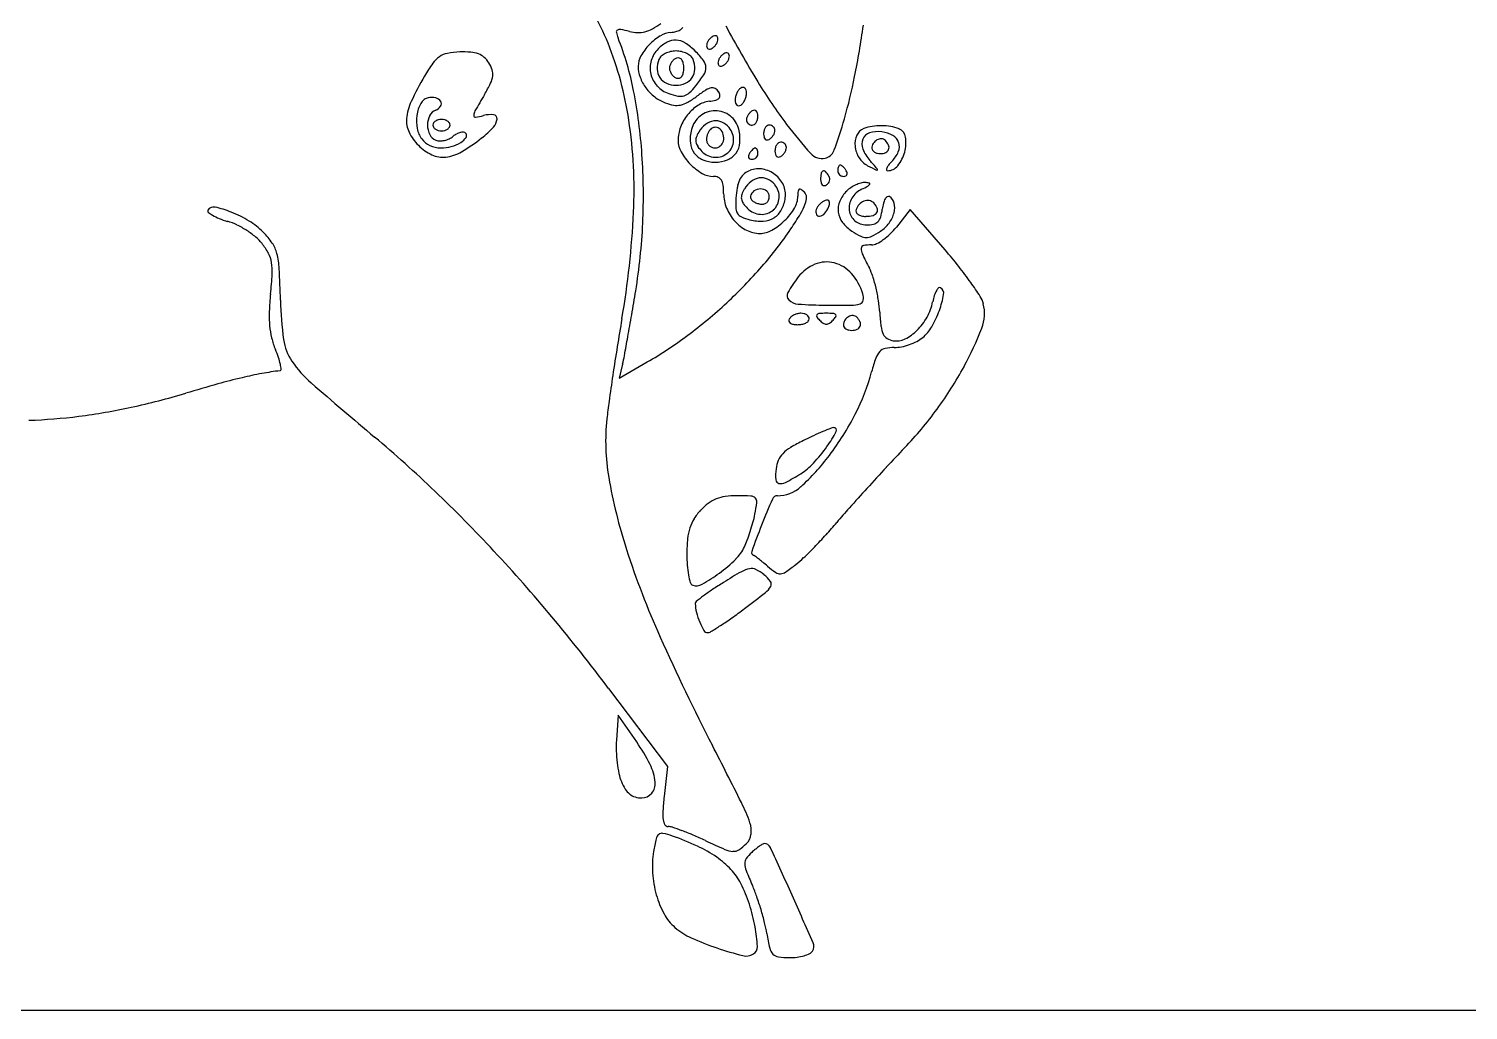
# Model space of a CAD drawing. Header units: millimetres. Extents: x 56222 to 3066687, y -650199 to -121287.
# Drawn here: x 140372.764 to 140375.917, y -185772.244 to -185770.094 of the extents above; entities that cross this region are included whole.
import ezdxf

# ---------------------------------------------------------------- set-up
doc = ezdxf.new("R2010")
doc.units = ezdxf.units.MM
doc.header["$MEASUREMENT"] = 0
doc.layers.add('$TD_AUDIT_GENERATED_(A0BDF17)', color=32, linetype='Continuous', lineweight=30)

msp = doc.modelspace()

# ---------------------------------------------------------------- linework, layer by layer
at = {"layer": '$TD_AUDIT_GENERATED_(A0BDF17)', "linetype": 'Continuous', "lineweight": 25, "ltscale": 2}
for p, q in [((140374.6948, -185770.4895), (140374.6644, -185770.5283)), ((140374.7713, -185770.5783), (140374.6948, -185770.4895)), ((140374.0573, -185770.859), (140374.1186, -185770.8237)), ((140374.0646, -185770.8286), (140374.0573, -185770.859)), ((140374.034, -185771.539), (140374.163, -185771.7101)), ((140374.0549, -185771.5977), (140374.051, -185771.6525)), ((140374.0955, -185771.6561), (140374.0549, -185771.5977)), ((140374.163, -185771.7101), (140374.1557, -185771.7757)), ((140369.3346, -185772.2438), (140406.3359, -185772.2438))]:
    msp.add_line(p, q, dxfattribs=at)
for centre, radius, start, end in [((140373.5939, -185770.3005), 0.4725, 21.7393, 40.56), ((140374.0554, -185770.1007), 0.00463, 119.4507, 192.2041), ((140374.0584, -185770.1059), 0.0107, 79.2338, 119.4507), ((140373.9978, -185770.4248), 0.3353, 75.9085, 79.2337), ((140374.0992, -185770.0208), 0.0813, 255.9084, 268.4983), ((140374.0986, -185770.0415), 0.0605, 268.4982, 284.2022), ((140374.0958, -185770.0303), 0.0721, 284.2022, 298.384), ((140374.0575, -185769.9594), 0.1527, 298.384, 306.4745), ((140374.1663, -185770.044), 0.0578, 274.2547, 285.0881), ((140374.1713, -185770.0627), 0.0385, 285.088, 299.7866), ((140374.1781, -185770.0747), 0.0247, 299.7866, 318.2793), ((140376.7973, -185768.7302), 2.8506, 208.4346, 211.2786), ((140372.3401, -185769.7584), 2.2759, 348.8479, 351.7196), ((140373.3303, -185770.4056), 0.7563, 8.5085, 21.7392), ((140374.1241, -185770.0858), 0.0748, 192.2041, 201.8186), ((140373.46, -185770.3517), 0.6405, 10.9675, 21.8188), ((140374.212, -185770.2147), 0.1237, 135.9031, 150.1046), ((140374.2135, -185770.2162), 0.1258, 121.7875, 135.9031), ((140374.2034, -185770.1984), 0.0859, 118.3615, 134.9978), ((140374.1744, -185770.153), 0.0514, 94.2547, 121.7875), ((140374.1798, -185770.1548), 0.0363, 86.6935, 118.3615), ((140374.1795, -185770.1603), 0.0419, 57.7479, 86.6935), ((140374.1347, -185770.2313), 0.1257, 44.9977, 57.7478), ((140374.2646, -185770.1314), 0.016, 160.5104, 179.9977), ((140374.2578, -185770.1314), 0.00916, 179.9977, 206.8847), ((140374.2777, -185770.136), 0.0299, 148.2803, 160.5102), ((140374.2795, -185770.1371), 0.0321, 136.4244, 148.2803), ((140374.2737, -185770.1316), 0.024, 121.7152, 136.4244), ((140374.27, -185770.1256), 0.017, 104.1566, 121.7152), ((140374.2485, -185770.1157), 0.024, 301.7152, 316.4244), ((140374.2675, -185770.1157), 0.00673, 69.0927, 104.1568), ((140374.2427, -185770.1102), 0.0321, 316.4244, 328.2803), ((140374.2681, -185770.114), 0.00501, 26.8848, 69.0926), ((140374.2445, -185770.1113), 0.0299, 328.2803, 340.5102), ((140374.2644, -185770.1159), 0.00916, 359.9977, 26.8847), ((140374.2576, -185770.1159), 0.016, 340.5104, 359.9977), ((140373.6958, -185770.2027), 0.0579, 124.3206, 144.7011), ((140373.6891, -185770.1928), 0.0459, 100.5539, 124.3206), ((140373.7153, -185770.3333), 0.1889, 92.2417, 100.5539), ((140373.7162, -185770.3564), 0.212, 85.7756, 92.2416), ((140373.7273, -185770.2063), 0.0614, 69.5207, 85.7755), ((140373.7345, -185770.187), 0.0408, 48.6746, 69.5207), ((140373.7252, -185770.1975), 0.0548, 31.983, 48.6746), ((140374.1443, -185770.1758), 0.0456, 150.1046, 179.9977), ((140374.1824, -185770.1798), 0.0574, 163.4479, 193.1955), ((140374.1857, -185770.1808), 0.0609, 134.9977, 163.4479), ((140374.1956, -185770.1808), 0.0551, 159.0041, 181.6985), ((140374.1613, -185770.1677), 0.0183, 131.4078, 159.0042), ((140374.1769, -185770.1854), 0.042, 116.5629, 131.4078), ((140374.1813, -185770.1942), 0.0517, 103.1297, 116.5628), ((140374.1816, -185770.1957), 0.0533, 89.9977, 103.1298), ((140374.1936, -185770.182), 0.0265, 128.5232, 144.4601), ((140374.1892, -185770.1765), 0.0195, 108.4328, 128.5231), ((140374.1816, -185770.1957), 0.0533, 76.8657, 89.9977), ((140374.1861, -185770.1674), 0.00986, 71.5866, 108.4327), ((140374.1861, -185770.1676), 0.0102, 35.5354, 71.5867), ((140374.182, -185770.1942), 0.0517, 63.4327, 76.8658), ((140374.1784, -185770.1731), 0.0196, 11.3871, 35.5355), ((140374.1864, -185770.1854), 0.042, 48.5877, 63.4326), ((140374.202, -185770.1677), 0.0183, 20.9914, 48.5877), ((140374.1677, -185770.1808), 0.0551, 358.297, 20.9914), ((140374.0828, -185770.2832), 0.1992, 37.0066, 44.9978), ((140374.2212, -185770.1789), 0.0258, 0.9777, 37.0067), ((140374.2541, -185770.1332), 0.00501, 206.8848, 249.0926), ((140374.2547, -185770.1316), 0.00673, 249.0927, 284.1568), ((140374.2522, -185770.1217), 0.017, 284.1566, 301.7152), ((140374.2896, -185770.1688), 0.016, 160.5104, 179.9977), ((140374.3027, -185770.1735), 0.0299, 148.2803, 160.5102), ((140374.3045, -185770.1746), 0.0321, 136.4244, 148.2803), ((140374.2987, -185770.1691), 0.024, 121.7152, 136.4244), ((140374.295, -185770.1631), 0.017, 104.1566, 121.7152), ((140374.2925, -185770.1531), 0.00673, 69.0927, 104.1568), ((140374.2931, -185770.1515), 0.00501, 26.8848, 69.0926), ((140374.2695, -185770.1488), 0.0299, 328.2803, 340.5102), ((140374.2894, -185770.1534), 0.00916, 359.9977, 26.8847), ((140374.2825, -185770.1534), 0.016, 340.5104, 359.9977), ((140373.9567, -185770.3874), 0.3774, 144.7011, 149.8028), ((140373.7107, -185770.2066), 0.072, 18.3784, 31.983), ((140373.7507, -185770.1933), 0.0298, 352.0904, 18.3785), ((140374.1674, -185770.1758), 0.0687, 179.9978, 200.5274), ((140374.1829, -185770.1797), 0.058, 193.1955, 222.769), ((140374.1753, -185770.1814), 0.0348, 181.6985, 213.6878), ((140374.1875, -185770.1799), 0.0201, 160.3422, 179.9977), ((140374.1875, -185770.1799), 0.0201, 179.9978, 199.6533), ((140374.1937, -185770.1821), 0.0267, 144.46, 160.3421), ((140374.1937, -185770.1776), 0.0267, 199.6534, 215.5355), ((140374.1936, -185770.1777), 0.0265, 215.5354, 231.4723), ((140374.1784, -185770.1866), 0.0196, 324.46, 348.6084), ((140374.145, -185770.1799), 0.0537, 359.9978, 11.387), ((140374.145, -185770.1799), 0.0537, 348.6085, 359.9977), ((140374.1879, -185770.1814), 0.0348, 326.3077, 358.297), ((140374.0198, -185770.0527), 0.2639, 320.9988, 327.5505), ((140374.2183, -185770.1789), 0.0288, 327.5505, 0.9777), ((140374.2828, -185770.1688), 0.00916, 179.9977, 206.8847), ((140374.279, -185770.1707), 0.00501, 206.8848, 249.0926), ((140374.2797, -185770.1691), 0.00673, 249.0927, 284.1568), ((140374.2772, -185770.1592), 0.017, 284.1566, 301.7152), ((140374.2734, -185770.1532), 0.024, 301.7152, 316.4244), ((140374.2676, -185770.1476), 0.0321, 316.4244, 328.2803), ((140374.2406, -185770.5526), 0.7059, 149.8028, 154.9047), ((140373.4393, -185770.0472), 0.3748, 329.4565, 333.7175), ((140373.729, -185770.1903), 0.0517, 333.7175, 352.0904), ((140374.1929, -185770.1662), 0.096, 200.5275, 216.5045), ((140374.1975, -185770.1629), 0.1016, 216.5046, 232.0222), ((140374.1862, -185770.1766), 0.0625, 222.7689, 250.7234), ((140374.1745, -185770.182), 0.0339, 213.6878, 246.217), ((140374.1816, -185770.1659), 0.0515, 246.217, 269.9978), ((140374.1892, -185770.1832), 0.0195, 231.4723, 251.5627), ((140374.1816, -185770.1659), 0.0515, 269.9977, 293.7785), ((140374.1861, -185770.1924), 0.00986, 251.5628, 288.4088), ((140374.1861, -185770.1921), 0.0102, 288.4088, 324.4601), ((140374.1887, -185770.182), 0.0339, 293.7785, 326.3076), ((140374.1064, -185770.1228), 0.1526, 313.1616, 320.9989), ((140374.2663, -185770.2578), 0.0355, 101.9002, 122.6883), ((140374.2614, -185770.2347), 0.0119, 59.4782, 101.9001), ((140374.2567, -185770.2428), 0.0213, 32.0254, 59.4783), ((140374.3329, -185770.2387), 0.0178, 121.7152, 142.5599), ((140374.3286, -185770.2317), 0.00955, 91.6492, 121.7153), ((140374.3285, -185770.2281), 0.00591, 48.5866, 91.6492), ((140374.3263, -185770.2305), 0.00915, 15.8566, 48.5865), ((140375.3343, -185769.619), 1.1388, 211.2787, 216.9223), ((140373.4921, -185769.9855), 1.1017, 343.9068, 348.8479), ((140373.7012, -185770.3), 0.1103, 154.9047, 175.0094), ((140373.6664, -185770.2854), 0.052, 147.5761, 162.2553), ((140373.6542, -185770.2777), 0.0377, 130.1946, 147.5761), ((140373.6419, -185770.2631), 0.0186, 100.7268, 130.1947), ((140373.646, -185770.2848), 0.0407, 76.8872, 100.7268), ((140373.6513, -185770.262), 0.0173, 31.7562, 76.8873), ((140373.6579, -185770.258), 0.00962, 325.9026, 31.7562), ((140376.2267, -185771.6919), 2.8616, 149.4565, 150.2935), ((140372.9547, -185770.4496), 1.1552, 3.9897, 10.9676), ((140374.1896, -185770.1729), 0.0889, 232.0223, 249.181), ((140374.1935, -185770.1629), 0.0996, 249.1809, 260.192), ((140374.2167, -185770.0896), 0.1547, 250.7234, 258.4847), ((140374.1914, -185770.2134), 0.0283, 258.4847, 285.7783), ((140374.1809, -185770.2097), 0.0522, 281.8402, 300.2156), ((140374.1915, -185770.2135), 0.0282, 285.7784, 313.1616), ((140374.0952, -185770.0625), 0.2225, 300.2156, 306.4744), ((140374.4423, -185770.532), 0.3614, 122.6883, 126.4745), ((140374.2624, -185770.3126), 0.0606, 97.2948, 122.9618), ((140374.2397, -185770.1354), 0.1181, 277.2947, 284.3197), ((140374.2651, -185770.2352), 0.0151, 284.3198, 316.3099), ((140374.2555, -185770.2435), 0.0227, 9.9095, 32.0255), ((140374.2711, -185770.2408), 0.00691, 316.3099, 9.9095), ((140374.3439, -185770.25), 0.0328, 166.3443, 179.9977), ((140374.3352, -185770.25), 0.0242, 179.9978, 195.8567), ((140374.3515, -185770.2519), 0.0407, 154.7241, 166.3443), ((140374.3208, -185770.2541), 0.00915, 195.8566, 228.5865), ((140374.3479, -185770.2502), 0.0366, 142.56, 154.7241), ((140374.3142, -185770.2459), 0.0178, 301.7152, 322.5599), ((140374.2993, -185770.2345), 0.0366, 322.56, 334.7241), ((140374.2956, -185770.2327), 0.0407, 334.7241, 346.3443), ((140374.3119, -185770.2346), 0.0242, 359.9978, 15.8567), ((140374.3033, -185770.2346), 0.0328, 346.3443, 359.9977), ((140373.7096, -185770.2948), 0.0965, 173.4368, 190.5205), ((140373.6881, -185770.2923), 0.0748, 162.2553, 173.4368), ((140373.6837, -185770.3046), 0.0466, 153.6524, 180.1983), ((140373.664, -185770.2949), 0.0247, 110.9914, 153.6524), ((140373.6471, -185770.2507), 0.0227, 290.9914, 325.9025), ((140373.7598, -185770.2845), 0.0215, 150.2935, 177.393), ((140373.7419, -185770.2837), 0.00358, 177.393, 277.5694), ((140373.7232, -185770.143), 0.1455, 277.5694, 284.6528), ((140373.775, -185770.341), 0.0592, 83.239, 104.6527), ((140373.781, -185770.2907), 0.00851, 355.0825, 83.239), ((140374.1834, -185770.2213), 0.0403, 260.192, 281.8402), ((140374.2861, -185770.3452), 0.1012, 141.388, 159.1551), ((140374.2807, -185770.3409), 0.0943, 122.9618, 141.388), ((140374.2685, -185770.3278), 0.0547, 128.4952, 165.9085), ((140374.2676, -185770.3266), 0.0533, 90.3172, 128.4952), ((140374.2676, -185770.3261), 0.0528, 51.9061, 90.3172), ((140374.2669, -185770.327), 0.0539, 14.0871, 51.9061), ((140374.3186, -185770.2566), 0.00591, 228.5866, 271.6492), ((140374.3185, -185770.2529), 0.00955, 271.6492, 301.7153), ((140374.3505, -185770.293), 0.0145, 159.5081, 179.9978), ((140374.3641, -185770.2981), 0.029, 147.3204, 159.5081), ((140374.3666, -185770.2997), 0.0319, 135.6348, 147.3204), ((140374.3618, -185770.295), 0.0253, 121.7152, 135.6347), ((140374.3533, -185770.2812), 0.00903, 90.0236, 121.7153), ((140374.3533, -185770.2781), 0.00595, 46.7393, 90.0237), ((140374.3506, -185770.281), 0.00984, 15.1288, 46.7393), ((140374.3346, -185770.2853), 0.0264, 359.9978, 15.1289), ((140374.3308, -185770.2853), 0.0302, 345.7419, 359.9977), ((140373.6482, -185770.2954), 0.0571, 175.0095, 205.641), ((140373.6918, -185770.2744), 0.1055, 205.641, 224.9977), ((140373.6689, -185770.3023), 0.0551, 190.5205, 216.5129), ((140373.6839, -185770.3046), 0.0468, 180.1983, 206.6731), ((140373.6576, -185770.3048), 0.00858, 146.2793, 179.9977), ((140373.6576, -185770.3048), 0.00858, 179.9978, 213.7162), ((140373.6626, -185770.3081), 0.0147, 123.6879, 146.2792), ((140373.6626, -185770.3014), 0.0147, 213.7162, 236.3076), ((140373.6658, -185770.3128), 0.0203, 104.8401, 123.6879), ((140373.6658, -185770.2967), 0.0203, 236.3076, 255.1554), ((140373.6677, -185770.3202), 0.028, 89.9976, 104.8401), ((140373.6677, -185770.2893), 0.028, 255.1554, 269.9978), ((140373.6677, -185770.3202), 0.028, 75.1554, 89.9978), ((140373.6677, -185770.2893), 0.028, 269.9976, 284.8401), ((140373.6697, -185770.3128), 0.0203, 56.3076, 75.1554), ((140373.6697, -185770.2967), 0.0203, 284.8401, 303.6879), ((140373.6728, -185770.3081), 0.0147, 33.7162, 56.3076), ((140373.6728, -185770.3014), 0.0147, 303.6879, 326.2792), ((140373.6779, -185770.3048), 0.00858, 359.9978, 33.7162), ((140373.6779, -185770.3048), 0.00858, 326.2793, 359.9977), ((140373.7174, -185770.3537), 0.0339, 104.1664, 118.7724), ((140373.7145, -185770.3422), 0.0221, 85.9427, 104.1664), ((140373.7155, -185770.3277), 0.00744, 44.9978, 85.9429), ((140373.6018, -185770.1399), 0.247, 308.5847, 316.6772), ((140373.7598, -185770.2889), 0.0298, 316.6772, 355.0825), ((140373.0503, -185770.4475), 1.0394, 357.338, 8.5085), ((140374.2679, -185770.3383), 0.0818, 159.1551, 179.9978), ((140374.3009, -185770.3359), 0.0882, 165.9085, 184.8867), ((140374.2785, -185770.3498), 0.0557, 147.7973, 161.071), ((140374.2885, -185770.3561), 0.0675, 128.4998, 147.7974), ((140374.2697, -185770.3325), 0.0373, 98.396, 128.4999), ((140374.2746, -185770.3326), 0.0251, 128.3117, 157.5927), ((140374.2686, -185770.3251), 0.0156, 89.0818, 128.3118), ((140374.2689, -185770.327), 0.0317, 65.2028, 98.3961), ((140374.2687, -185770.3229), 0.0133, 44.9977, 89.0818), ((140374.2583, -185770.3332), 0.0279, 15.6357, 44.9978), ((140374.2633, -185770.3391), 0.0451, 39.688, 65.2029), ((140374.2655, -185770.3373), 0.0422, 357.3891, 39.6879), ((140374.2311, -185770.336), 0.0907, 355.4372, 14.087), ((140374.347, -185770.293), 0.011, 179.9977, 204.0713), ((140374.3479, -185770.2926), 0.0119, 204.0715, 226.7393), ((140374.3483, -185770.2922), 0.0126, 226.7394, 248.7459), ((140374.3485, -185770.2916), 0.0132, 248.7459, 269.9977), ((140374.3485, -185770.2965), 0.00832, 269.9977, 304.9348), ((140374.3447, -185770.2909), 0.0151, 304.9347, 327.3204), ((140374.3393, -185770.2875), 0.0215, 327.3205, 345.7419), ((140374.4038, -185770.3243), 0.0302, 165.7419, 179.9977), ((140374.3953, -185770.3221), 0.0215, 147.3205, 165.7419), ((140374.3899, -185770.3186), 0.0151, 124.9347, 147.3204), ((140374.386, -185770.3131), 0.00832, 89.9977, 124.9348), ((140374.386, -185770.3179), 0.0132, 68.7459, 89.9977), ((140374.3862, -185770.3174), 0.0126, 46.7394, 68.7459), ((140374.3867, -185770.3169), 0.0119, 24.0715, 46.7393), ((140374.3704, -185770.3115), 0.029, 327.3204, 339.5081), ((140374.3875, -185770.3165), 0.011, 359.9977, 24.0713), ((140374.384, -185770.3165), 0.0145, 339.5081, 359.9978), ((140375.0916, -185769.8014), 0.8352, 216.9223, 222.6243), ((140373.5958, -185770.0154), 0.9938, 339.6655, 343.9067), ((140374.6031, -185770.3384), 0.0279, 110.9913, 155.495), ((140374.6251, -185770.3956), 0.0892, 98.8924, 110.9914), ((140374.625, -185770.3846), 0.0655, 83.4159, 107.0282), ((140374.6306, -185770.4308), 0.1247, 89.4842, 98.8924), ((140374.6306, -185770.4309), 0.1248, 80.0796, 89.4841), ((140374.6252, -185770.3834), 0.0642, 60.7158, 83.4159), ((140374.6367, -185770.3962), 0.0896, 68.0233, 80.0796), ((140374.6614, -185770.3348), 0.0234, 8.9069, 68.0233), ((140373.6919, -185770.2744), 0.1056, 224.9978, 244.7777), ((140373.6612, -185770.308), 0.0456, 216.513, 245.6203), ((140373.6644, -185770.3144), 0.025, 206.673, 249.0042), ((140373.6657, -185770.2981), 0.0565, 245.6203, 270.4101), ((140373.6642, -185770.315), 0.0244, 249.0041, 269.6949), ((140373.6643, -185770.2933), 0.0461, 269.695, 282.5599), ((140373.6655, -185770.2601), 0.0944, 270.4101, 284.6241), ((140373.6634, -185770.2892), 0.0503, 282.5599, 294.9263), ((140373.6678, -185770.2988), 0.0397, 294.9263, 309.6879), ((140373.6687, -185770.2724), 0.0817, 284.624, 300.4692), ((140373.7251, -185770.3678), 0.05, 118.7724, 129.6879), ((140373.6917, -185770.3115), 0.0363, 300.4692, 325.6155), ((140373.5195, -185770.0367), 0.3789, 300.4936, 308.5848), ((140373.7154, -185770.3278), 0.00759, 325.6156, 44.9977), ((140374.2377, -185770.3383), 0.0515, 179.9977, 209.4146), ((140374.2585, -185770.3395), 0.0456, 184.8867, 215.986), ((140374.2449, -185770.3383), 0.0201, 161.071, 189.4736), ((140374.2482, -185770.3377), 0.0234, 189.4736, 215.2203), ((140374.2994, -185770.3016), 0.0861, 215.2202, 224.9977), ((140374.2845, -185770.3367), 0.0359, 157.5927, 179.9977), ((140374.2658, -185770.3367), 0.0172, 179.9977, 203.5696), ((140374.2667, -185770.3363), 0.0182, 203.5696, 226.1474), ((140374.2672, -185770.3359), 0.0188, 226.1474, 248.2877), ((140374.2673, -185770.3375), 0.0172, 269.9977, 310.8016), ((140374.2646, -185770.3343), 0.0215, 310.8015, 345.4086), ((140374.2594, -185770.3329), 0.0269, 345.4085, 15.6357), ((140374.2702, -185770.3375), 0.0375, 311.2159, 357.389), ((140374.276, -185770.3395), 0.0457, 324.3047, 355.4372), ((140374.3999, -185770.3243), 0.0264, 179.9978, 195.1289), ((140374.3839, -185770.3286), 0.00984, 195.1288, 226.7393), ((140374.3813, -185770.3314), 0.00595, 226.7393, 270.0237), ((140374.3813, -185770.3283), 0.00903, 270.0236, 301.7153), ((140374.3727, -185770.3145), 0.0253, 301.7152, 315.6347), ((140374.368, -185770.3099), 0.0319, 315.6348, 327.3204), ((140374.4203, -185770.3596), 0.0215, 147.3205, 165.7419), ((140374.4149, -185770.3561), 0.0151, 124.9347, 147.3204), ((140374.411, -185770.3506), 0.00832, 89.9977, 124.9348), ((140374.411, -185770.3554), 0.0132, 68.7459, 89.9977), ((140374.4112, -185770.3549), 0.0126, 46.7394, 68.7459), ((140374.4117, -185770.3544), 0.0119, 24.0715, 46.7393), ((140374.4125, -185770.354), 0.011, 359.9977, 24.0713), ((140374.62, -185770.3461), 0.0464, 155.495, 185.8643), ((140374.6322, -185770.3448), 0.0587, 185.8642, 212.3117), ((140374.6169, -185770.3465), 0.0282, 157.1456, 202.0884), ((140374.6128, -185770.3448), 0.0238, 107.0282, 157.1456), ((140374.6305, -185770.3555), 0.0197, 148.2547, 179.9978), ((140374.6334, -185770.3573), 0.023, 120.04, 148.2547), ((140374.6313, -185770.3537), 0.0189, 88.2781, 120.0398), ((140374.6315, -185770.3473), 0.0125, 44.9977, 88.2782), ((140374.6172, -185770.3616), 0.0327, 23.3186, 44.9977), ((140374.6356, -185770.3537), 0.0127, 339.5351, 23.3186), ((140374.6429, -185770.3518), 0.028, 18.5407, 60.7159), ((140374.6423, -185770.352), 0.0287, 336.9973, 18.5407), ((140374.608, -185770.3431), 0.0775, 344.5957, 8.9068), ((140373.6707, -185770.3194), 0.0558, 244.7777, 276.6395), ((140373.6669, -185770.2871), 0.0884, 276.6395, 300.4937), ((140372.8115, -185770.4596), 1.2987, 357.3647, 3.9897), ((140374.3034, -185770.3012), 0.127, 209.4146, 224.4118), ((140374.2559, -185770.3414), 0.0424, 215.9861, 248.4793), ((140374.2696, -185770.3314), 0.044, 224.9977, 266.169), ((140374.2673, -185770.3124), 0.0736, 248.4793, 269.9978), ((140374.2673, -185770.3354), 0.0193, 248.2878, 269.9978), ((140374.2692, -185770.3363), 0.039, 266.169, 311.2158), ((140374.2673, -185770.3123), 0.0737, 269.9978, 291.5517), ((140374.2789, -185770.3417), 0.0421, 291.5516, 324.3047), ((140374.3466, -185770.3734), 0.00647, 167.1661, 203.7944), ((140374.3557, -185770.3755), 0.0157, 148.2803, 167.1662), ((140374.3456, -185770.3739), 0.00534, 203.7944, 245.1213), ((140374.3844, -185770.3933), 0.0496, 141.5201, 148.2802), ((140374.3478, -185770.3692), 0.0105, 245.1213, 269.9977), ((140374.3758, -185770.3864), 0.0385, 133.356, 141.5202), ((140374.3478, -185770.3658), 0.0139, 269.9977, 291.3261), ((140374.3696, -185770.3799), 0.0295, 124.5506, 133.3559), ((140374.348, -185770.3664), 0.0133, 291.3262, 313.356), ((140374.3555, -185770.3594), 0.00464, 89.9977, 124.5506), ((140374.3555, -185770.3576), 0.00285, 42.3495, 89.9977), ((140374.3485, -185770.3669), 0.0127, 313.356, 336.0094), ((140374.3501, -185770.3625), 0.0101, 23.7945, 42.3495), ((140374.3437, -185770.3653), 0.0171, 9.656, 23.7944), ((140374.3493, -185770.3672), 0.0117, 336.0093, 359.9977), ((140374.3325, -185770.3672), 0.0285, 359.9978, 9.656), ((140374.4287, -185770.3617), 0.0302, 165.7419, 179.9977), ((140374.4249, -185770.3617), 0.0264, 179.9978, 195.1289), ((140374.4089, -185770.3661), 0.00984, 195.1288, 226.7393), ((140374.4062, -185770.3689), 0.00595, 226.7393, 270.0237), ((140374.4062, -185770.3658), 0.00903, 270.0236, 301.7153), ((140374.3977, -185770.352), 0.0253, 301.7152, 315.6347), ((140374.393, -185770.3474), 0.0319, 315.6348, 327.3204), ((140374.3954, -185770.3489), 0.029, 327.3204, 339.5081), ((140374.409, -185770.354), 0.0145, 339.5081, 359.9978), ((140374.5018, -185770.3442), 0.0337, 222.6243, 281.0317), ((140374.5033, -185770.3518), 0.0259, 281.0318, 339.6655), ((140374.6245, -185770.3497), 0.0496, 212.3118, 242.3094), ((140374.671, -185770.3245), 0.0866, 202.0884, 221.5898), ((140371.8713, -185772.8093), 3.6567, 41.2031, 41.5898), ((140374.6186, -185770.3555), 0.00769, 179.9978, 215.6477), ((140374.624, -185770.3516), 0.0144, 215.6477, 237.8968), ((140374.6275, -185770.3461), 0.0209, 237.8967, 256.0692), ((140374.6296, -185770.3375), 0.0298, 256.0692, 269.9978), ((140374.6296, -185770.3385), 0.0288, 269.9978, 293.6622), ((140374.6364, -185770.354), 0.0118, 293.6622, 339.5351), ((140374.7274, -185770.4576), 0.1034, 134.9978, 140.8174), ((140374.6068, -185770.3369), 0.0672, 314.9977, 336.9973), ((140374.6009, -185770.3412), 0.0849, 321.5947, 344.5956), ((140374.3027, -185770.302), 0.1259, 224.4118, 239.4589), ((140374.2634, -185770.3684), 0.0488, 239.459, 269.9978), ((140374.3552, -185770.4399), 0.0374, 129.4535, 150.9111), ((140374.3588, -185770.4443), 0.043, 110.1496, 129.4535), ((140374.3626, -185770.4546), 0.0541, 79.786, 110.1496), ((140374.3614, -185770.4615), 0.061, 52.0551, 79.786), ((140374.3618, -185770.461), 0.0604, 24.1423, 52.055), ((140374.5843, -185770.4242), 0.0859, 170.9691, 179.9977), ((140374.5062, -185770.4118), 0.0068, 113.3146, 170.9691), ((140374.5055, -185770.4102), 0.00511, 43.274, 113.3145), ((140374.4655, -185770.448), 0.0602, 31.7153, 43.2739), ((140374.506, -185770.4229), 0.0125, 6.9745, 31.7152), ((140374.5644, -185770.4047), 0.0285, 170.3395, 179.9977), ((140374.5476, -185770.4047), 0.0117, 179.9978, 203.9862), ((140374.5532, -185770.4028), 0.0171, 156.201, 170.3395), ((140374.5485, -185770.4043), 0.0127, 203.9861, 226.6394), ((140374.5468, -185770.4), 0.0101, 137.646, 156.201), ((140374.5414, -185770.3951), 0.00285, 89.9977, 137.646), ((140374.5489, -185770.4039), 0.0133, 226.6395, 248.6693), ((140374.5414, -185770.3969), 0.00464, 55.4449, 89.9977), ((140374.5273, -185770.4174), 0.0295, 46.6396, 55.4449), ((140374.5491, -185770.4033), 0.0139, 248.6694, 269.9977), ((140374.5211, -185770.4239), 0.0385, 38.4753, 46.6395), ((140374.5491, -185770.4067), 0.0105, 269.9978, 294.8742), ((140374.5125, -185770.4308), 0.0496, 31.7153, 38.4754), ((140374.5513, -185770.4114), 0.00534, 294.8742, 336.2011), ((140374.5413, -185770.413), 0.0157, 12.8293, 31.7152), ((140374.5503, -185770.4109), 0.00647, 336.2011, 12.8294), ((140375.7087, -185768.2839), 2.3826, 242.3094, 242.8397), ((140374.6217, -185770.4025), 0.00137, 242.8396, 337.7878), ((140374.6207, -185770.4021), 0.00244, 337.7881, 41.2033), ((140374.6493, -185770.4016), 0.00673, 155.1753, 190.8933), ((140374.6449, -185770.4024), 0.00228, 190.8933, 269.9977), ((140374.6711, -185770.4117), 0.0307, 140.8174, 155.1754), ((140374.6449, -185770.3761), 0.0286, 269.9978, 321.5946), ((140374.2634, -185770.444), 0.0269, 66.7253, 89.9978), ((140374.268, -185770.4334), 0.0152, 31.1219, 66.7253), ((140374.2567, -185770.4402), 0.0285, 7.1992, 31.1219), ((140374.1422, -185770.4547), 0.1438, 359.9977, 7.1993), ((140374.4819, -185770.4731), 0.169, 167.7067, 175.1129), ((140374.3718, -185770.4491), 0.0564, 150.911, 167.7066), ((140374.3784, -185770.4747), 0.0557, 147.7973, 161.071), ((140374.3885, -185770.481), 0.0675, 128.4999, 147.7974), ((140374.3696, -185770.4574), 0.0373, 98.396, 128.4999), ((140374.3669, -185770.47), 0.0254, 89.7602, 124.6866), ((140374.3688, -185770.4519), 0.0317, 65.2028, 98.3961), ((140374.3669, -185770.4661), 0.0216, 51.0324, 89.7602), ((140374.3632, -185770.464), 0.0451, 39.688, 65.2029), ((140374.3655, -185770.4622), 0.0422, 357.3891, 39.6879), ((140374.369, -185770.4577), 0.0525, 353.1373, 24.1422), ((140374.4544, -185770.45), 0.00543, 121.7407, 174.145), ((140374.4536, -185770.4486), 0.00375, 53.7902, 121.7406), ((140374.419, -185770.4958), 0.0622, 44.9978, 53.7902), ((140374.5243, -185770.4242), 0.0259, 179.9978, 195.4287), ((140374.5087, -185770.4285), 0.0097, 195.4288, 227.5093), ((140374.5062, -185770.4312), 0.00602, 227.5093, 270.7154), ((140374.5062, -185770.4278), 0.00939, 270.7153, 301.7151), ((140374.5026, -185770.4221), 0.0161, 301.7153, 322.3834), ((140374.5035, -185770.4228), 0.015, 322.3834, 344.2037), ((140374.5046, -185770.4231), 0.0139, 344.2036, 6.9745), ((140374.5983, -185770.4921), 0.0605, 123.8667, 134.9978), ((140374.6091, -185770.5082), 0.0798, 114.8273, 123.8667), ((140374.6103, -185770.4907), 0.0504, 115.7088, 149.1093), ((140374.606, -185770.5015), 0.0725, 105.4548, 114.8273), ((140374.5949, -185770.4613), 0.0308, 87.6888, 105.4547), ((140374.4371, -185770.1311), 0.3487, 295.7088, 298.2395), ((140374.5941, -185770.4818), 0.0513, 77.9317, 87.6888), ((140374.5976, -185770.4298), 0.00955, 298.2395, 332.1402), ((140374.6044, -185770.4334), 0.00183, 332.1404, 77.9318), ((140374.3699, -185770.4547), 0.0839, 179.9977, 202.3258), ((140374.5963, -185770.4829), 0.2839, 175.1129, 180.3119), ((140374.3448, -185770.4632), 0.0201, 161.071, 189.4736), ((140374.3481, -185770.4626), 0.0234, 189.4736, 215.2203), ((140374.3993, -185770.4265), 0.0861, 215.2202, 224.9977), ((140374.3522, -185770.4622), 0.00755, 168.6924, 207.9621), ((140374.3631, -185770.4644), 0.0187, 124.6866, 168.6925), ((140374.3603, -185770.4579), 0.0168, 207.9621, 229.5599), ((140374.3663, -185770.4509), 0.026, 229.5599, 246.6151), ((140374.3716, -185770.4386), 0.0394, 246.615, 259.097), ((140374.3699, -185770.4472), 0.0306, 259.0971, 276.2633), ((140374.3717, -185770.4636), 0.0142, 276.2634, 306.8074), ((140374.3726, -185770.4647), 0.0128, 306.8074, 339.3612), ((140374.3711, -185770.4609), 0.0149, 359.9977, 51.0324), ((140374.3625, -185770.4609), 0.0235, 339.3613, 359.9978), ((140374.3701, -185770.4624), 0.0375, 311.2159, 357.389), ((140374.3471, -185770.4551), 0.0745, 332.1001, 353.1373), ((140374.3982, -185770.4607), 0.0503, 329.0231, 359.9977), ((140374.5594, -185770.4608), 0.1109, 174.145, 179.9978), ((140374.3462, -185770.4333), 0.1266, 328.7543, 339.6584), ((140374.4522, -185770.4626), 0.0153, 0.7037, 44.9977), ((140374.4259, -185770.4629), 0.0416, 339.6585, 0.7037), ((140374.5252, -185770.5064), 0.0404, 134.9895, 145.8497), ((140374.5252, -185770.5064), 0.0404, 124.1304, 134.9895), ((140374.5164, -185770.4935), 0.0247, 108.4327, 124.1305), ((140374.5127, -185770.4824), 0.013, 83.7151, 108.4327), ((140374.5137, -185770.4736), 0.00415, 26.0496, 83.7153), ((140374.4732, -185770.4685), 0.0456, 339.0041, 349.3854), ((140374.5099, -185770.4754), 0.0083, 349.3855, 26.0496), ((140374.5818, -185770.4893), 0.045, 156.8016, 187.5323), ((140374.6058, -185770.4996), 0.0711, 134.9977, 156.8017), ((140374.6032, -185770.4864), 0.0422, 149.1093, 187.2793), ((140374.6062, -185770.4998), 0.0316, 137.466, 161.5628), ((140374.6032, -185770.497), 0.0275, 110.7233, 137.4661), ((140374.6013, -185770.4921), 0.0222, 80.4407, 110.7233), ((140374.602, -185770.488), 0.018, 44.9977, 80.4407), ((140374.5887, -185770.5014), 0.0369, 23.6882, 44.9977), ((140374.7278, -185770.4997), 0.0948, 165.604, 173.4404), ((140374.6734, -185770.4857), 0.0387, 150.2922, 165.604), ((140374.6527, -185770.4739), 0.0148, 123.7557, 150.2921), ((140374.6469, -185770.4652), 0.00439, 58.2802, 123.7558), ((140374.637, -185770.4812), 0.0232, 13.5631, 58.2803), ((140374.6175, -185770.4859), 0.0433, 345.4671, 13.563), ((140373.1592, -185770.4931), 0.00362, 148.2803, 230.1942), ((140373.1686, -185770.4989), 0.0146, 78.0876, 148.2802), ((140373.1979, -185770.4467), 0.064, 230.1942, 240.3946), ((140373.2213, -185770.4055), 0.1113, 240.3945, 248.637), ((140373.1264, -185770.6986), 0.2187, 68.3071, 78.0875), ((140373.2671, -185770.2884), 0.2372, 248.6369, 253.3192), ((140373.1137, -185770.7306), 0.2532, 58.4072, 68.3071), ((140372.2096, -185770.4084), 1.881, 350.1728, 357.338), ((140374.3836, -185770.4491), 0.0986, 202.3258, 222.1009), ((140374.3398, -185770.4843), 0.0273, 180.3119, 209.2764), ((140374.3328, -185770.4882), 0.0194, 209.2765, 245.9908), ((140374.3712, -185770.4021), 0.1136, 245.9908, 255.9084), ((140374.3695, -185770.4563), 0.044, 224.9977, 266.169), ((140374.3692, -185770.4613), 0.039, 266.169, 311.2158), ((140374.3698, -185770.4645), 0.0507, 273.4461, 301.9105), ((140374.3723, -185770.4684), 0.046, 301.9105, 332.1001), ((140374.3245, -185770.4165), 0.1362, 314.3033, 329.0231), ((140373.7341, -185770.062), 0.8425, 326.0649, 328.7542), ((140374.5032, -185770.4946), 0.0152, 161.5628, 202.7346), ((140374.5122, -185770.4976), 0.0246, 145.8497, 161.5628), ((140374.4951, -185770.498), 0.00639, 202.7347, 280.367), ((140374.4925, -185770.484), 0.0206, 280.3669, 317.0386), ((140374.4777, -185770.4702), 0.0408, 317.0386, 339.0041), ((140374.5845, -185770.489), 0.0477, 187.5322, 217.1847), ((140374.5964, -185770.4873), 0.0354, 187.2793, 229.9105), ((140374.584, -185770.4924), 0.00817, 161.5628, 202.3194), ((140374.5867, -185770.4913), 0.011, 202.3195, 234.8634), ((140374.5921, -185770.4836), 0.0205, 234.8636, 257.3903), ((140374.5973, -185770.4602), 0.0445, 257.3902, 269.9977), ((140374.5973, -185770.4426), 0.062, 269.9977, 284.9189), ((140374.6096, -185770.4888), 0.0143, 284.9188, 329.3331), ((140374.6129, -185770.4907), 0.0105, 329.3332, 23.6883), ((140374.608, -185770.5), 0.023, 314.4736, 344.1219), ((140374.5247, -185770.4763), 0.1096, 344.122, 353.4405), ((140374.597, -185770.4806), 0.0644, 323.1159, 345.4671), ((140373.1602, -185770.6452), 0.1354, 63.9102, 73.3191), ((140373.1255, -185770.716), 0.2142, 57.2378, 63.9102), ((140373.1308, -185770.7077), 0.2044, 50.4665, 57.2378), ((140373.1579, -185770.6588), 0.1689, 44.9977, 58.4072), ((140373.1606, -185770.6561), 0.165, 34.2101, 44.9978), ((140372.8314, -185770.4605), 1.2788, 350.6625, 357.3646), ((140374.3783, -185770.4539), 0.0914, 222.1009, 242.694), ((140374.3651, -185770.4794), 0.0627, 242.694, 269.9977), ((140374.3671, -185770.4184), 0.0968, 255.9084, 273.4461), ((140374.3651, -185770.4885), 0.0536, 269.9977, 299.6355), ((140373.7497, -185770.0724), 0.8238, 318.8326, 326.0648), ((140374.3236, -185770.4156), 0.1375, 299.6355, 314.3033), ((140374.6126, -185770.4676), 0.083, 217.1846, 236.7639), ((140374.6913, -185770.3476), 0.2265, 236.7639, 242.3874), ((140374.5984, -185770.485), 0.0384, 229.9106, 269.9977), ((140374.5984, -185770.4474), 0.076, 269.9977, 282.0398), ((140374.5055, -185770.3476), 0.2265, 297.6081, 303.2315), ((140374.61, -185770.5021), 0.0201, 282.0398, 314.4735), ((140374.5884, -185770.4741), 0.0753, 303.2316, 323.1159), ((140374.5517, -185770.4401), 0.1431, 313.9304, 321.9504), ((140373.2022, -185770.6212), 0.0922, 38.1863, 50.4665), ((140373.1625, -185770.6524), 0.1427, 27.8841, 38.1863), ((140373.2373, -185770.6039), 0.0723, 14.2268, 34.2101), ((140374.5984, -185770.5252), 0.026, 242.3874, 269.9978), ((140374.5941, -185770.5754), 0.00673, 101.3339, 174.7288), ((140374.6099, -185770.6543), 0.0872, 89.9978, 101.334), ((140374.5984, -185770.5252), 0.026, 269.9977, 297.608), ((140374.6099, -185770.5416), 0.0255, 269.9978, 296.4027), ((140374.5735, -185770.4682), 0.1074, 296.4028, 305.4821), ((140374.5584, -185770.447), 0.1335, 305.4821, 313.9303), ((140373.2304, -185770.6166), 0.066, 9.5392, 27.8841), ((140373.1418, -185770.6281), 0.1708, 3.0123, 14.2269), ((140374.5116, -185770.6713), 0.0667, 75.4312, 112.4487), ((140374.61, -185770.5769), 0.0226, 174.7288, 205.3818), ((140375.524, -185770.1432), 1.0343, 205.3818, 207.3422), ((140373.9183, -185771.3124), 1.1254, 38.3304, 40.7155), ((140372.4337, -185770.5827), 0.8645, 353.8852, 356.7789), ((140373.1815, -185770.6248), 0.1155, 356.779, 9.5393), ((140370.7773, -185770.7526), 2.5385, 1.4496, 3.0123), ((140373.5776, -185769.922), 1.0523, 312.8134, 318.8326), ((140374.5208, -185770.6937), 0.0909, 112.4487, 141.8092), ((140374.5093, -185770.6801), 0.0758, 41.2023, 75.4312), ((140374.4763, -185770.709), 0.1197, 16.8906, 41.2024), ((140374.4994, -185770.673), 0.1192, 17.7031, 27.3421), ((140374.2897, -185770.74), 0.3393, 13.2864, 17.7032), ((140374.1222, -185771.1512), 0.8655, 35.4264, 38.3305), ((140365.651, -185769.2799), 8.5556, 350.30888, 350.66251), ((140374.6676, -185770.8091), 0.2776, 141.8091, 150.2411), ((140374.2627, -185770.7463), 0.367, 8.9485, 13.2864), ((140374.8004, -185770.6951), 0.0556, 150.3926, 162.261), ((140374.7732, -185770.6796), 0.0243, 131.9615, 150.3925), ((140374.7594, -185770.6643), 0.00368, 58.2802, 131.9616), ((140374.7538, -185770.6734), 0.0144, 349.6893, 58.2803), ((140374.163, -185771.1222), 0.8154, 32.8484, 35.4264), ((140373.8548, -185770.7349), 0.5648, 173.8851, 177.7818), ((140374.118, -185770.668), 0.8032, 181.4496, 187.6303), ((140373.5681, -185769.9117), 1.0664, 306.8311, 312.8135), ((140374.4384, -185770.6781), 0.0137, 150.241, 225.0006), ((140374.4509, -185770.6657), 0.0313, 225.0007, 266.3626), ((140374.5242, -185769.5128), 1.1865, 266.3626, 269.3696), ((140374.5415, -185767.934), 2.7654, 269.3696, 270.5066), ((140374.5654, -185770.6341), 0.0651, 270.5066, 287.4052), ((140374.5819, -185770.6869), 0.00987, 287.4053, 350.048), ((140374.5612, -185770.6832), 0.031, 350.0479, 16.8906), ((140374.3722, -185770.7291), 0.2562, 3.2699, 8.9486), ((140374.6287, -185770.6688), 0.1175, 331.2514, 348.6878), ((140374.8677, -185770.7166), 0.1262, 162.2611, 168.6878), ((140374.5554, -185770.6373), 0.2161, 340.1653, 349.6893), ((140374.8028, -185770.7091), 0.0538, 14.0871, 32.8484), ((140374.769, -185770.7176), 0.0886, 339.0191, 14.087), ((140373.5363, -185770.7226), 0.246, 177.7818, 185.033), ((140379.2179, -185771.6224), 5.2316, 170.1728, 170.8446), ((140367.5447, -185769.6033), 6.6345, 349.88107, 350.30895), ((140374.4349, -185770.7327), 0.00614, 148.2803, 194.0967), ((140374.4453, -185770.7391), 0.0183, 128.1071, 148.2802), ((140374.4561, -185770.7529), 0.0359, 115.9022, 128.1072), ((140374.4576, -185770.7559), 0.0391, 104.1604, 115.9021), ((140374.4554, -185770.7475), 0.0305, 89.9977, 104.1603), ((140374.4554, -185770.7428), 0.0258, 74.5196, 89.9977), ((140374.4572, -185770.7365), 0.0192, 55.2382, 74.5196), ((140374.46, -185770.7324), 0.0143, 32.4752, 55.2382), ((140374.4666, -185770.7295), 0.00683, 315.7166, 359.9978), ((140374.4646, -185770.7295), 0.00887, 359.9977, 32.4752), ((140374.4928, -185770.7226), 0.0035, 134.9977, 213.168), ((140374.529, -185770.6989), 0.0468, 213.168, 224.9977), ((140374.4966, -185770.7264), 0.00888, 94.1703, 134.9977), ((140374.5109, -185770.9229), 0.2059, 89.9977, 94.1703), ((140374.5109, -185770.9229), 0.2059, 85.8252, 89.9977), ((140374.5252, -185770.7264), 0.00888, 44.9978, 85.8252), ((140374.4928, -185770.6989), 0.0468, 314.9977, 326.8275), ((140374.5291, -185770.7226), 0.0035, 326.8275, 44.9978), ((140374.5709, -185770.7445), 0.023, 120.04, 148.2547), ((140374.5689, -185770.7409), 0.0189, 88.2781, 120.0398), ((140374.569, -185770.7345), 0.0125, 44.9977, 88.2782), ((140374.5547, -185770.7488), 0.0327, 23.3186, 44.9977), ((140375.1331, -185770.6856), 0.506, 183.27, 186.8699), ((140374.6213, -185770.6647), 0.126, 314.7084, 331.2514), ((140374.5456, -185770.6338), 0.2265, 330.1362, 340.1653), ((140373.4735, -185770.7281), 0.183, 185.033, 193.5927), ((140374.4359, -185770.7325), 0.00709, 194.0966, 235.2383), ((140374.4417, -185770.7241), 0.0173, 235.2382, 259.0359), ((140374.4477, -185770.693), 0.049, 259.0358, 269.9978), ((140374.4477, -185770.6888), 0.0532, 269.9977, 280.6699), ((140374.4514, -185770.7086), 0.0331, 280.6699, 295.9021), ((140374.4571, -185770.7202), 0.0201, 295.9021, 315.7166), ((140374.5336, -185770.6944), 0.0532, 224.9978, 236.363), ((140374.5109, -185770.7284), 0.0123, 236.363, 269.9978), ((140374.5109, -185770.7284), 0.0123, 269.9977, 303.6324), ((140374.4883, -185770.6944), 0.0532, 303.6324, 314.9977), ((140374.5681, -185770.7427), 0.0197, 148.2547, 179.9978), ((140374.5561, -185770.7427), 0.00769, 179.9978, 215.6477), ((140374.5616, -185770.7388), 0.0144, 215.6477, 237.8968), ((140374.565, -185770.7334), 0.0209, 237.8967, 256.0692), ((140374.5671, -185770.7247), 0.0298, 256.0692, 269.9978), ((140374.5671, -185770.7257), 0.0288, 269.9978, 293.6622), ((140374.5739, -185770.7412), 0.0118, 293.6622, 339.5351), ((140374.5731, -185770.7409), 0.0127, 339.5351, 23.3186), ((140374.6846, -185770.7397), 0.0542, 186.8699, 205.4675), ((140374.6552, -185770.7536), 0.0217, 205.4675, 239.187), ((140374.6388, -185770.6824), 0.1011, 296.2177, 314.7083), ((140374.6674, -185770.7037), 0.086, 309.4758, 330.1362), ((140374.1994, -185770.4991), 0.6987, 331.3563, 339.0192), ((140373.46, -185770.7314), 0.1691, 193.5927, 202.6742), ((140373.4305, -185770.7601), 0.1096, 187.6302, 214.4902), ((140380.0756, -185771.7606), 6.1004, 170.84465, 171.44327), ((140367.5799, -185769.6095), 6.5987, 349.51893, 349.88103), ((140373.6755, -185770.0551), 0.8872, 299.9641, 306.8311), ((140374.645, -185770.817), 0.0234, 102.3852, 136.8706), ((140374.6599, -185770.8847), 0.0928, 89.9978, 102.3852), ((140374.6632, -185770.7402), 0.0373, 239.187, 261.6384), ((140374.6641, -185770.7339), 0.0437, 261.6384, 296.2177), ((140374.6599, -185770.7151), 0.0769, 269.9977, 281.6828), ((140374.6483, -185770.6588), 0.1344, 281.6828, 289.3766), ((140374.6488, -185770.6602), 0.1329, 289.3767, 297.0993), ((140374.6771, -185770.7155), 0.0708, 297.0992, 309.4759), ((140373.0387, -185770.9074), 0.2876, 18.9547, 22.6742), ((140373.1829, -185770.8579), 0.1351, 12.4091, 18.9547), ((140373.5482, -185770.6793), 0.2523, 214.4901, 228.9655), ((140373.7016, -185770.742), 0.3732, 346.5837, 349.5189), ((140375.01, -185770.9514), 0.4138, 160.7859, 165.106), ((140374.6573, -185770.8285), 0.0402, 136.8706, 160.786), ((140373.437, -185771.7231), 0.8892, 100.5414, 103.4049), ((140373.3845, -185771.4412), 0.6024, 96.7075, 100.5413), ((140373.3139, -185770.8402), 0.00268, 276.7075, 5.4561), ((140373.2242, -185770.8488), 0.0928, 5.4561, 12.4092), ((140379.4485, -185771.6663), 5.4662, 171.4433, 172.044), ((140374.1577, -185770.7247), 0.4682, 332.8756, 345.1061), ((140374.0835, -185770.4358), 0.8308, 323.7683, 331.3563), ((140374.3757, -185775.1592), 4.4515, 105.6095, 106.5514), ((140373.5606, -185772.2418), 1.4224, 103.405, 105.6094), ((140380.4352, -185762.7664), 10.7425, 228.96546, 229.93742), ((140372.6354, -185769.3034), 1.6574, 282.2895, 286.5513), ((140375.2176, -185771.075), 1.1942, 172.044, 173.9013), ((140372.7247, -185769.7702), 1.1818, 271.8871, 277.2339), ((140372.7073, -185769.6333), 1.3198, 277.2338, 282.2895), ((140374.4929, -185770.9975), 0.4654, 173.9013, 189.7992), ((140374.0365, -185770.6626), 0.6044, 322.7767, 332.8757), ((140374.0575, -185770.4168), 0.863, 316.3939, 323.7683), ((140374.7949, -185771.661), 0.7442, 113.0423, 114.7597), ((140374.8449, -185771.7787), 0.8721, 111.819, 113.0423), ((140374.2813, -185770.843), 0.2845, 324.2807, 332.1212), ((140374.5288, -185770.989), 0.0215, 94.1834, 111.819), ((140374.5276, -185770.9734), 0.00579, 332.1213, 94.1834), ((140371.7415, -185773.1041), 2.7648, 46.255, 49.9375), ((140374.4771, -185771.0845), 0.0858, 121.0329, 135.7291), ((140374.6217, -185771.325), 0.3664, 116.0342, 121.0328), ((140374.9473, -185771.9914), 1.1081, 114.7597, 116.0342), ((140374.2031, -185770.7868), 0.3809, 317.1968, 324.2807), ((140378.0735, -185774.242), 4.6833, 136.3939, 137.1071), ((140374.4627, -185771.0646), 0.0623, 156.0872, 173.4166), ((140374.4517, -185771.0598), 0.0503, 135.729, 156.0873), ((140374.3841, -185770.9544), 0.1342, 301.7679, 317.1968), ((140374.108, -185770.717), 0.5146, 312.4217, 322.7768), ((140375.1661, -185770.8813), 1.1486, 189.7992, 197.8954), ((140374.5369, -185771.0732), 0.1371, 173.4165, 183.5646), ((140374.1129, -185770.5165), 0.6493, 298.3886, 301.7679), ((140379.2276, -185775.3142), 6.2585, 137.10721, 137.68108), ((140371.4366, -185773.4227), 3.2058, 42.9595, 46.2551), ((140374.4089, -185771.0812), 0.00877, 183.5646, 258.5099), ((140374.4038, -185771.0406), 0.0761, 269.9978, 312.4217), ((140374.4114, -185771.0688), 0.0214, 258.5098, 298.3886), ((140378.83, -185774.9522), 5.7208, 137.6811, 138.2611), ((140374.3285, -185771.2356), 0.1274, 126.6708, 136.7859), ((140374.2986, -185771.1955), 0.0773, 111.9697, 126.6709), ((140374.3014, -185771.2024), 0.0847, 98.0424, 111.9697), ((140374.3142, -185771.2932), 0.1765, 89.9977, 98.0424), ((140374.3142, -185771.756), 0.6393, 87.1624, 89.9977), ((140374.3451, -185771.1324), 0.0149, 44.7598, 87.1625), ((140374.0245, -185771.0881), 0.3371, 348.1461, 352.6286), ((140374.3476, -185771.1299), 0.0113, 352.6287, 44.7598), ((140376.2217, -185771.9114), 1.9912, 156.7062, 158.4865), ((140374.4038, -185771.1287), 0.012, 89.9977, 156.7062), ((140374.2924, -185771.2123), 0.0843, 147.7269, 162.4198), ((140374.3267, -185771.234), 0.125, 136.7859, 147.7268), ((140374.0617, -185771.0959), 0.2992, 344.6403, 348.1461), ((140375.7691, -185772.2213), 1.6188, 138.2611, 139.7455), ((140374.3226, -185771.2219), 0.1161, 162.4198, 174.5389), ((140373.8921, -185771.0502), 0.4747, 339.8192, 342.2404), ((140373.8717, -185771.0437), 0.4962, 342.2404, 344.6403), ((140376.2767, -185771.9331), 2.0504, 158.4866, 160.2088), ((140373.6686, -185770.4354), 1.1385, 315.8049, 317.6666), ((140373.7838, -185770.5403), 0.9827, 317.6666, 319.7454), ((140375.8614, -185770.6567), 1.8793, 197.8955, 204.1733), ((140374.5859, -185771.2471), 0.3806, 174.5389, 179.5421), ((140374.2478, -185771.1897), 0.0924, 314.2707, 335.0154), ((140374.1597, -185771.1486), 0.1897, 335.0155, 339.8191), ((140373.7561, -185770.5205), 1.0164, 313.9316, 315.8049), ((140371.2384, -185773.6072), 3.4766, 39.7958, 42.9595), ((140374.5221, -185771.2466), 0.3167, 179.542, 184.0348), ((140374.0719, -185771.0092), 0.3445, 306.4755, 314.2707), ((140374.3537, -185771.2411), 0.00665, 160.2088, 256.9454), ((140374.3512, -185771.2519), 0.0044, 52.1483, 76.9452), ((140373.5023, -185772.3443), 1.3879, 51.7203, 52.1484), ((140373.9588, -185771.7657), 0.6509, 50.6535, 51.7203), ((140373.6523, -185772.1396), 1.1344, 49.9497, 50.6535), ((140374.1544, -185770.8986), 0.4689, 304.7896, 308.1863), ((140374.3055, -185771.0907), 0.2245, 308.1863, 313.9316), ((140374.3962, -185771.2554), 0.1905, 184.0348, 190.6083), ((140374.3596, -185771.2623), 0.1534, 190.6083, 197.0251), ((140374.0531, -185770.9838), 0.376, 299.6447, 306.4756), ((140375.0268, -185772.4992), 1.4041, 119.9895, 121.8642), ((140374.3533, -185771.3322), 0.0566, 100.7654, 119.9894), ((140374.3469, -185771.2983), 0.0221, 63.4609, 100.7653), ((140374.3135, -185771.3651), 0.0968, 50.9989, 63.4609), ((140374.3229, -185771.3534), 0.0818, 36.7728, 50.9989), ((140374.5244, -185771.1022), 0.2209, 229.9497, 235.7514), ((140374.4096, -185771.2708), 0.0169, 235.7513, 273.7578), ((140374.4092, -185771.2654), 0.0223, 273.7579, 304.7896), ((140374.2209, -185771.3048), 0.00823, 197.025, 250.8885), ((140374.2265, -185771.2885), 0.0255, 250.8885, 299.6448), ((140374.5297, -185771.7228), 0.482, 123.7588, 126.6693), ((140374.737, -185772.033), 0.8551, 121.8643, 123.7589), ((140372.4734, -185768.9025), 3.0842, 307.0508, 308.1294), ((140374.3492, -185771.2924), 0.046, 308.1293, 330.0328), ((140374.3805, -185771.3104), 0.00996, 330.0328, 36.7728), ((140374.2291, -185771.3527), 0.00531, 128.3027, 181.3004), ((140374.3107, -185771.3508), 0.0869, 181.3003, 194.3174), ((140374.6665, -185771.9066), 0.7111, 126.6692, 128.3026), ((140370.7415, -185774.0212), 4.1234, 37.0121, 39.7959), ((140374.3753, -185771.3343), 0.1537, 194.3174, 202.8151), ((140374.3752, -185771.3344), 0.1535, 202.8151, 210.3921), ((140373.8923, -185770.8033), 0.7121, 302.9123, 305.3452), ((140373.6424, -185770.451), 1.144, 305.3452, 307.0508), ((140374.2506, -185771.4075), 0.00903, 210.3921, 269.9978), ((140374.2506, -185771.4025), 0.014, 269.9978, 301.3413), ((140373.7809, -185770.6313), 0.917, 301.3413, 302.9123), ((140378.6998, -185769.3827), 4.9905, 204.1733, 207.2015), ((140374.2701, -185771.6682), 0.2197, 175.9016, 182.0617), ((140374.3578, -185771.665), 0.3074, 182.0618, 186.8508), ((140373.759, -185771.8898), 0.4096, 26.7457, 34.7746), ((140359.6461, -185779.1756), 16.4326, 26.71216, 27.20147), ((140374.3331, -185771.668), 0.2825, 186.8508, 191.7386), ((140374.0286, -185771.7539), 0.1077, 5.0683, 26.7458), ((140374.1525, -185771.7055), 0.0981, 191.7386, 202.4977), ((140374.1601, -185771.7024), 0.1063, 202.4977, 212.4243), ((140374.1085, -185771.7351), 0.0452, 212.4243, 231.2323), ((140374.1025, -185771.7425), 0.0357, 231.2323, 252.8852), ((140374.1064, -185771.7501), 0.0287, 269.9978, 320.0586), ((140374.103, -185771.7473), 0.0331, 320.0585, 5.0684), ((140374.1064, -185771.73), 0.0488, 252.8851, 269.9978), ((140374.8184, -185771.8494), 0.6668, 173.6511, 176.3739), ((140374.0026, -185771.9512), 0.3608, 19.0795, 26.7121), ((140374.2542, -185771.8137), 0.1015, 176.3738, 187.3086), ((140374.182, -185771.8229), 0.0287, 187.3085, 210.3483), ((140374.2929, -185771.8508), 0.0536, 351.6383, 19.0795), ((140374.1544, -185771.8717), 0.0169, 129.4768, 167.4667), ((140374.1507, -185771.8672), 0.011, 77.5157, 129.4767), ((140374.114, -185772.033), 0.1808, 70.7473, 77.5156), ((140374.1642, -185771.8333), 0.00803, 210.3482, 269.553), ((140374.1639, -185771.8718), 0.0304, 71.3059, 89.553), ((140373.9676, -185772.4517), 0.6426, 69.3189, 71.3059), ((140373.9724, -185772.4382), 0.6101, 65.18, 70.7473), ((140373.9688, -185772.4487), 0.6395, 66.9243, 69.3189), ((140373.876, -185772.6666), 0.8763, 65.0332, 66.9242), ((140374.3099, -185771.8533), 0.0364, 314.9978, 351.6384), ((140374.3384, -185771.9295), 0.2086, 170.7803, 183.7526), ((140374.6196, -185771.9752), 0.4934, 167.4667, 170.7802), ((140374.1106, -185772.1395), 0.281, 55.2401, 65.18), ((140374.9554, -185770.3483), 1.681, 245.0332, 246.6347), ((140374.3104, -185771.8411), 0.0549, 246.6347, 265.6479), ((140374.3079, -185771.875), 0.0208, 265.648, 303.6127), ((140374.2608, -185771.8041), 0.1059, 303.6126, 314.9978), ((140374.4033, -185771.9602), 0.0833, 132.1425, 144.2964), ((140374.5044, -185772.0719), 0.234, 129.3154, 132.1424), ((140374.4563, -185772.0131), 0.158, 125.5219, 129.3155), ((140374.4557, -185772.0122), 0.1569, 122.3827, 125.5218), ((140374.375, -185771.885), 0.00627, 89.9978, 122.3828), ((140374.375, -185771.8934), 0.0147, 24.8481, 89.9977), ((140365.8885, -185775.8233), 9.3669, 24.14546, 24.84813), ((140374.1591, -185772.0696), 0.1959, 43.1383, 55.2401), ((140374.3508, -185771.9224), 0.0186, 144.2965, 181.2464), ((140374.3757, -185771.9219), 0.0435, 181.2465, 201.63), ((140374.3619, -185771.928), 0.2321, 183.7526, 195.7253), ((140374.2045, -185772.0271), 0.1337, 27.0267, 43.1383), ((140375.1857, -185771.6007), 0.9148, 201.63, 203.8598), ((140374.3356, -185771.9354), 0.2048, 195.7253, 208.408), ((140374.0427, -185772.1096), 0.3153, 18.1153, 27.0267), ((140374.0381, -185772.1083), 0.34, 19.5077, 23.8598), ((140366.6595, -185775.4778), 8.522, 23.37728, 24.1455), ((140373.9906, -185772.1267), 0.3701, 10.2122, 18.1154), ((140373.7645, -185772.2052), 0.6302, 16.7656, 19.5076), ((140373.7752, -185772.202), 0.619, 14.0129, 16.7655), ((140374.2484, -185771.9825), 0.1057, 208.4081, 229.2123), ((140374.1004, -185772.1208), 0.2839, 9.0828, 14.0129), ((140374.2758, -185771.9508), 0.1476, 229.2124, 245.6156), ((140374.4645, -185771.5345), 0.6047, 245.6156, 251.3683), ((140374.0109, -185772.123), 0.3495, 3.0847, 10.2123), ((140374.8449, -185772.0018), 0.4701, 189.0827, 193.0188), ((140374.5138, -185771.3883), 0.7589, 251.3683, 255.8242), ((140374.3419, -185772.1052), 0.0181, 301.7152, 3.0847), ((140374.4146, -185772.1013), 0.0284, 193.0187, 223.449), ((140374.4685, -185772.1069), 0.0143, 295.0299, 328.2803), ((140374.464, -185772.1041), 0.0196, 328.2803, 23.3773), ((140374.3354, -185772.0947), 0.0304, 255.8242, 301.7152), ((140374.4086, -185772.107), 0.0201, 223.449, 262.4299), ((140374.4305, -185771.9417), 0.1868, 262.4299, 269.9978), ((140374.4305, -185771.9976), 0.131, 269.9978, 277.2272), ((140374.4338, -185772.0233), 0.1051, 277.2272, 285.7555), ((140374.4405, -185772.0469), 0.0805, 285.7555, 295.0298)]:
    msp.add_arc(centre, radius, start, end, dxfattribs=at)

doc.saveas('drawing.dxf')
